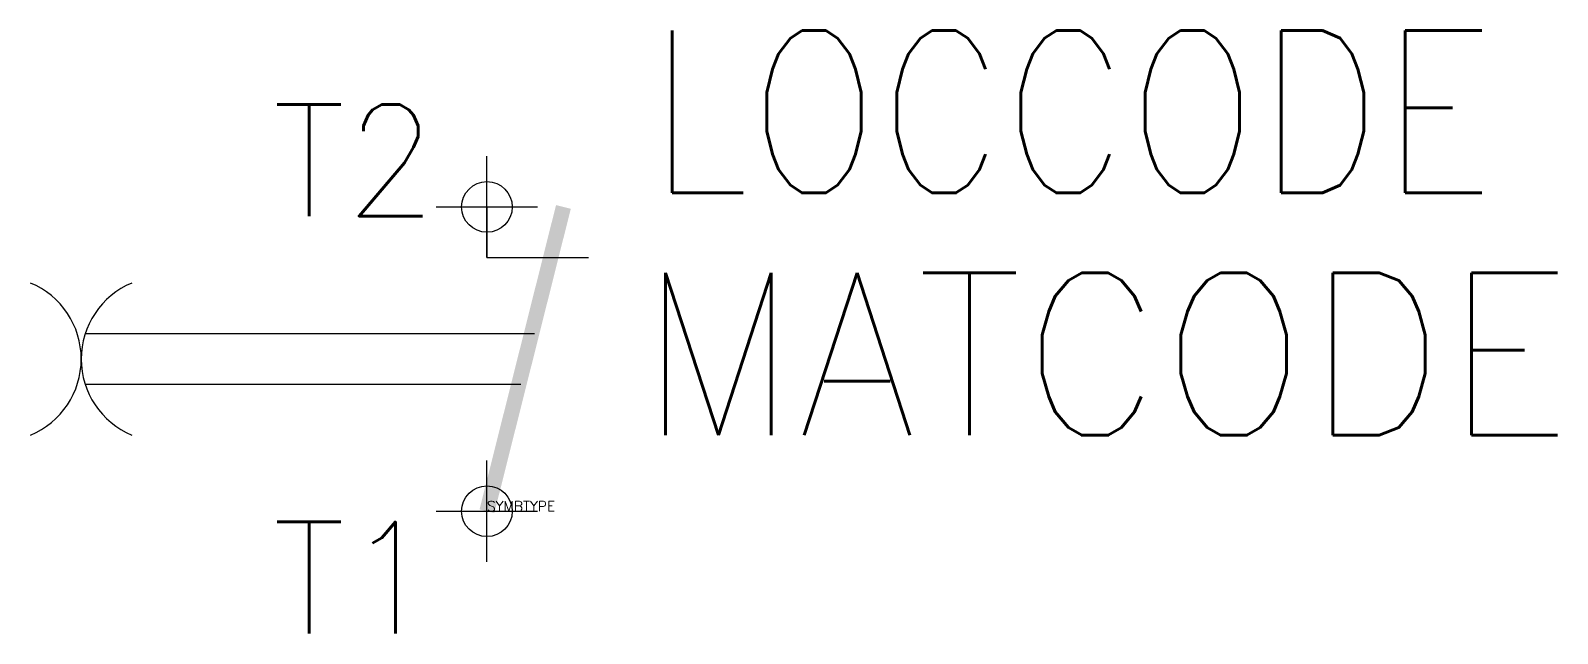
# Model space of a CAD drawing. Extents: x 26 to 56.1, y 96.6 to 108.5.
import ezdxf
from ezdxf.enums import TextEntityAlignment as Align

# ---------------------------------------------------------------- set-up
doc = ezdxf.new("R2010")
doc.units = 0
doc.header["$LTSCALE"] = 6
doc.header["$MEASUREMENT"] = 0
doc.header["$PDMODE"] = 34
doc.layers.get('0').update_dxf_attribs({"linetype": 'CONTINUOUS'})
for name, color, linetype in [('1', 7, 'CONTINUOUS'), ('10', 1, 'CONTINUOUS'), ('11', 3, 'CONTINUOUS'), ('12', 2, 'CONTINUOUS'), ('C', 7, 'CONTINUOUS')]:
    doc.layers.add(name, color=color, linetype=linetype)
doc.styles.add('DINY', font='SIMPLEX', dxfattribs={"width": 0.95})
doc.styles.add('ROMANS', font='ROMANS', dxfattribs={"width": 0.85})
doc.styles.get("Standard").update_dxf_attribs({"font": 'simplex', "width": 0.85})

msp = doc.modelspace()

# ---------------------------------------------------------------- linework, layer by layer
at = {"layer": '1'}
for p, q in [((35, 105), (35, 104)), ((35, 104), (37, 104)), ((35.938, 102.5), (27.079, 102.5)), ((35.67, 101.5), (27.079, 101.5))]:
    msp.add_line(p, q, dxfattribs=at)
at = {"layer": '1', "const_width": 0.3}
msp.add_lwpolyline([(35, 99), (36.508, 105)], dxfattribs=at)
at = {"layer": '1'}
for centre, start, end in [((25.375, 102), 292.6199, 67.3801), ((28.625, 102), 112.6199, 247.3801)]:
    msp.add_arc(centre, 1.625, start, end, dxfattribs=at)
at = {"layer": 'C', "color": 1}
msp.add_point((35, 105), dxfattribs=at)
at = {"layer": 'C', "color": 2}
msp.add_point((35, 99), dxfattribs=at)

# ---------------------------------------------------------------- texts
at = {"flags": 1}
msp.add_attdef('SYMBTYPE', (35, 99), 'KL', height=0.2, dxfattribs=at)
at = {"layer": '10', "style": 'DINY', "width": 0.95}
for tag, p in [('T2', (34, 104.819)), ('T1', (34, 96.59))]:
    msp.add_attdef(tag, text='', height=2.2, dxfattribs=at).set_placement(p, align=Align.RIGHT)
at = {"layer": '11', "style": 'ROMANS', "width": 0.85}
msp.add_attdef('LOCCODE', (38.185, 105.278), '', height=3.2, dxfattribs=at)
at = {"layer": '12', "style": 'DINY', "width": 0.95}
msp.add_attdef('MATCODE', (38, 100.5), '', height=3.2, dxfattribs=at)

doc.saveas('drawing.dxf')
